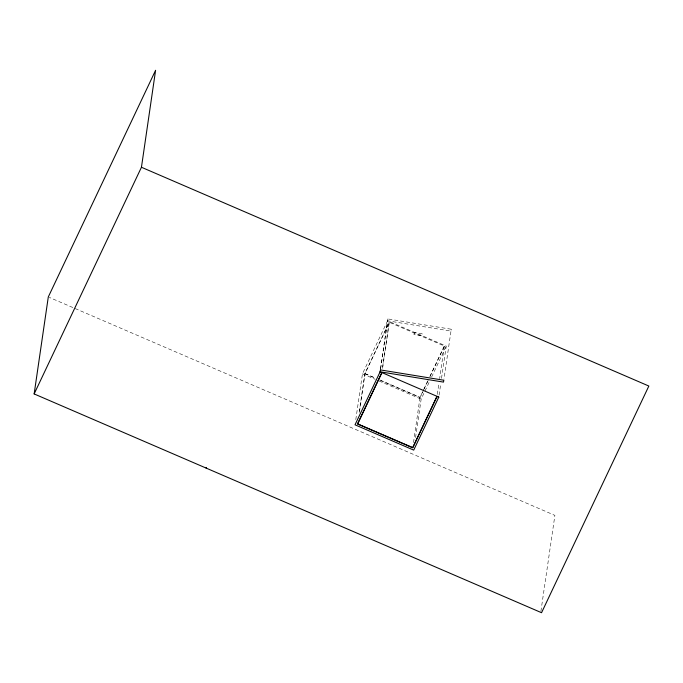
<?xml version="1.0" encoding="UTF-8"?>
<svg xmlns="http://www.w3.org/2000/svg" width="683" height="683" viewBox="0 0 683 683"><rect width="100%" height="100%" fill="white"/><g stroke="black" fill="none" stroke-linecap="round" stroke-linejoin="round"><path stroke-width="0.51" stroke-dasharray="3.42 2.56" d="M355.792 419.61L362.468 373.814L387.568 320.805L387.876 318.927L451.25 329.232L443.959 379.185M359.19 412.43L364.842 373.652L389.131 322.35L382.403 368.453M359.506 411.32L365.012 373.601L389.301 322.291L444.317 346.008L439.639 378.655M380.533 368.76L387.568 320.805L450.942 331.11L451.25 329.232M380.585 368.88L387.876 318.927M382.574 368.393L389.301 322.291M413.514 442.533L420.028 397.318L427.669 381.165M415.537 437.624L421.155 399.12L429.368 381.771M437.342 394.373L438.964 382.685M439.067 395.107L440.8 383.479M441.508 378.348L446.247 346.102L387.568 320.805M540.902 611.311L554.895 515.392L49.278 297.378M429.923 376.418L444.317 346.008M423.691 389.873L420.088 397.472L380.354 380.346M424.134 388.926L428.181 380.371M429.983 376.572L444.377 346.17L446.144 346.802M431.647 376.948L446.247 346.102M365.012 373.601L375.624 378.177M379.492 379.842L420.028 397.318M364.842 373.652L375.505 378.254M362.468 373.814L375.189 379.296M379.099 380.986L421.155 399.12M414.274 332.519L413.975 334.61L421.889 335.899L422.196 333.808L414.274 332.519"/><path stroke-width="1.02" d="M34.15 393.929L48.297 296.96L155.596 70.289L141.449 167.258L34.15 393.929L541.551 612.711L648.85 386.04L141.449 167.258M206.07 468.06L206.377 467.42M381.959 372.585L357.67 423.895L412.686 447.613L436.975 396.311M380.072 371.902L381.797 372.645L357.508 423.955L412.754 447.775L437.043 396.464L438.759 397.207M380.44 369.921L380.124 371.8L355.032 424.809L413.71 450.114L438.81 397.096L380.124 371.8L443.498 382.104L443.813 380.226L380.44 369.921"/></g></svg>
